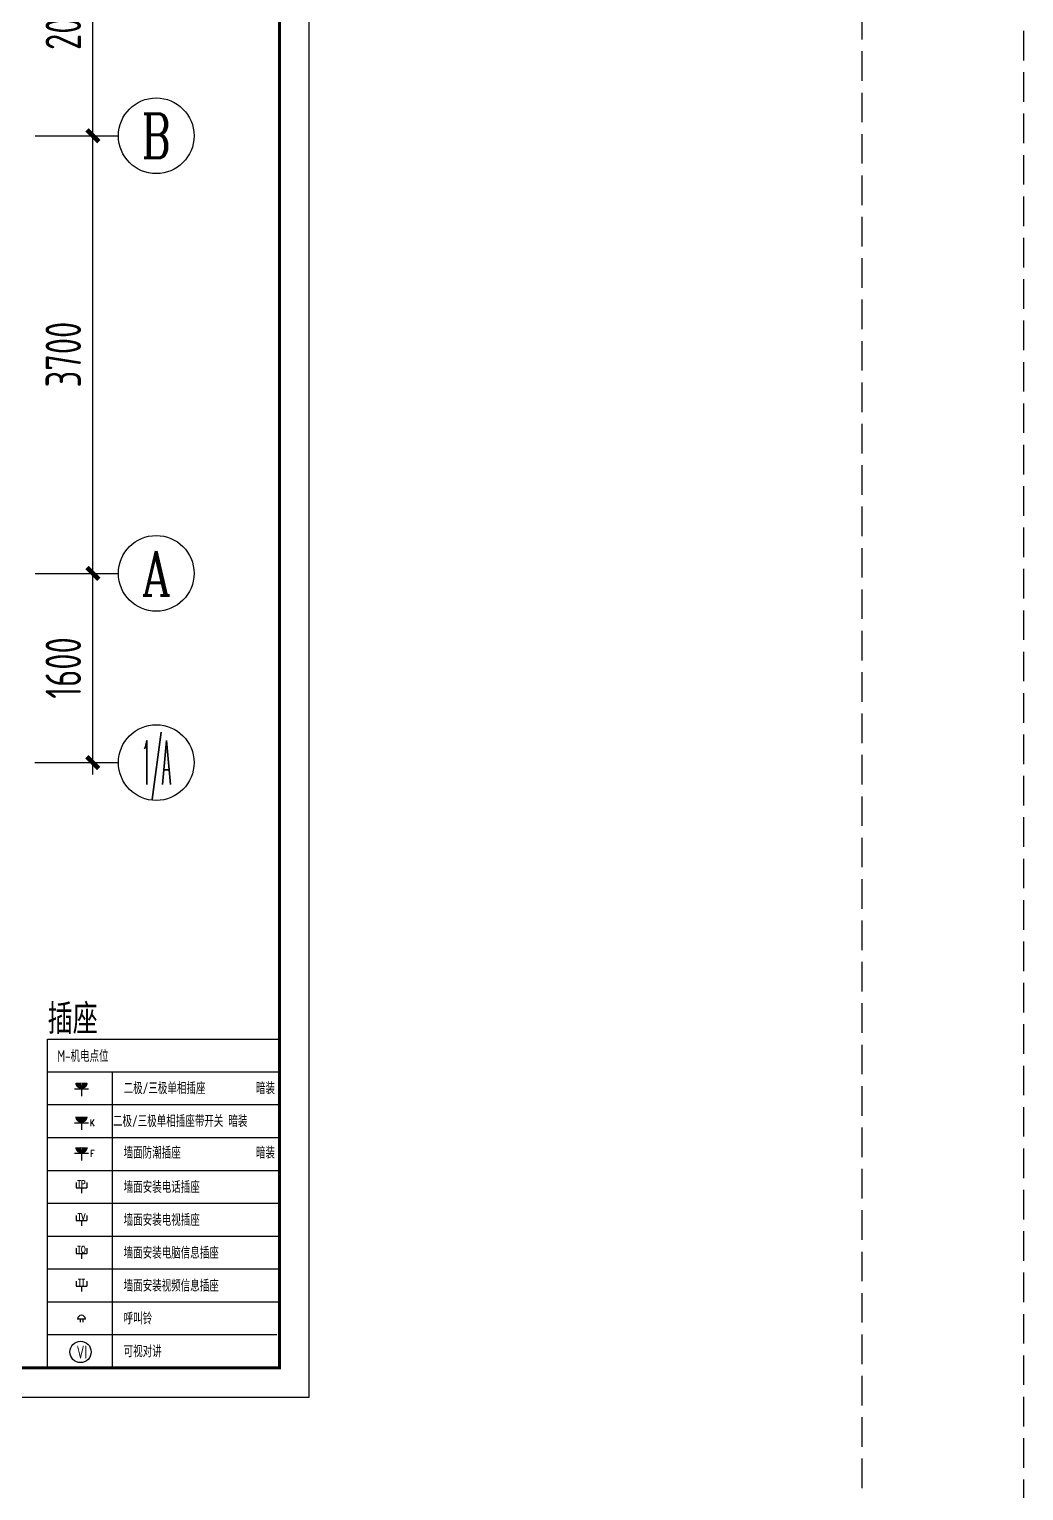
# Model space of a CAD drawing. Header units: millimetres. Extents: x -133666 to 880576, y -269375 to 86941.
# Drawn here: x 34838 to 43248, y -187788 to -175430 of the extents above; entities that cross this region are included whole.
import ezdxf
from ezdxf.enums import TextEntityAlignment as Align

# ---------------------------------------------------------------- set-up
doc = ezdxf.new("R2010")
doc.units = ezdxf.units.MM
doc.header["$LTSCALE"] = 1000
for name, pattern in [('CENTER', [50.8, 31.75, -6.35, 6.35, -6.35]), ('CENTER2', [1.125, 0.75, -0.125, 0.125, -0.125]), ('DASH', [0.35, 0.25, -0.1])]:
    doc.linetypes.add(name, pattern=pattern)
doc.layers.get('0').update_dxf_attribs({"linetype": 'CONTINUOUS'})
doc.layers.get('Defpoints').update_dxf_attribs({"color": 6, "linetype": 'CONTINUOUS'})
for name, color, linetype in [('6#轴网(1-4)20181120$0$11 12 17 18 19 20 21 22-ZW$0$AXIS_轴号_A', 8, 'CONTINUOUS'), ('6#轴网(1-4)20181120$0$11 12 17 18 19 20 21 22-ZW$0$AXIS_轴文_A', 8, 'CONTINUOUS'), ('6#轴网(1-4)20181120$0$AXIS_TEXT', 8, 'CONTINUOUS'), ('AXIS', 253, 'CENTER'), ('BORDER', 7, 'CONTINUOUS'), ('DIM', 3, 'CONTINUOUS'), ('DOTLN', 2, 'DASH'), ('M-机电点位(布局空间)', 7, 'CONTINUOUS'), ('W-文字', 35, 'CONTINUOUS'), ('WALL', 2, 'CONTINUOUS')]:
    doc.layers.add(name, color=color, linetype=linetype)
doc.styles.add('6#轴网(1-4)20181120$0$11 12 17 18 19 20 21 22-ZW$0$_TCH_AXIS', font='COMPLEX', dxfattribs={"bigfont": 'GBCBIG'})
doc.styles.add('6#轴网(1-4)20181120$0$COMPLEX', font='COMPLEX')
doc.styles.add('HZ', font='romans.shx', dxfattribs={"width": 0.9, "bigfont": 'bzhz.shx'})
doc.styles.add('WORD-1', font='tssdeng.shx', dxfattribs={"width": 0.7, "bigfont": 'tssdchn.shx'})
doc.styles.add('XZ', font='', dxfattribs={"width": 0.7})
doc.styles.add('ZZ', font='tssdeng.shx', dxfattribs={"width": 0.7, "bigfont": 'tssdchn.shx'})
doc.styles.add('图框－2', font='tssdeng.shx', dxfattribs={"width": 0.7, "bigfont": 'TSSDCHN.shx'})
doc.styles.get('XZ').set_extended_font_data('SimSun')
doc.dimstyles.new('TSSD_100_100', dxfattribs={"dimtxt": 300, "dimasz": 100, "dimexe": 100, "dimexo": 250, "dimgap": 100, "dimtad": 1, "dimdec": 0, "dimzin": 0, "dimdsep": 46, "dimtxsty": 'ZZ', "dimblk": 'ARCHTICK', "dimcen": 0, "dimdle": 100, "dimclrd": 256, "dimclrt": 7, "dimadec": 0, "dimazin": 0, "dimtfac": 1, "dimtdec": 0, "dimtix": 1, "dimtmove": 2, "dimatfit": 3, "dimfxl": 0, "dimtolj": 1, "dimtzin": 0, "dimarcsym": 0})

# ---------------------------------------------------------------- blocks, each defined once
blk = doc.blocks.new('6#轴网(1-4)20181120$0$_AXISO')
at = {"color": 8}
blk.add_circle((0, 0), 0.5, dxfattribs=at)
at = {"layer": '6#轴网(1-4)20181120$0$AXIS_TEXT', "color": 8, "style": '6#轴网(1-4)20181120$0$COMPLEX', "width": 1.041667}
blk.add_attdef('A', text='', height=0.56, dxfattribs=at).set_placement((-0.25, -0.28), (0.25, -0.28), align=Align.FIT)
blk = doc.blocks.new('_ArchTick')
at = {"color": 0, "linetype": 'ByBlock', "const_width": 0.4}
blk.add_lwpolyline([(-0.5, -0.5), (0.5, 0.5)], dxfattribs=at)
blk = doc.blocks.new('*D347')
at = {"layer": 'Defpoints', "color": 0}
for p in [(8739, 100), (8902, 100), (8739, -1500)]:
    blk.add_point(p, dxfattribs=at)
at = {"layer": 'DIM', "lineweight": -2}
blk.add_line((8902, -1600), (8902, 200), dxfattribs=at)
at = {"layer": 'DIM', "color": 0, "lineweight": -2}
for p, q in [((8989, 100), (9002, 100)), ((8989, -1500), (9002, -1500))]:
    blk.add_line(p, q, dxfattribs=at)
at = {"layer": 'DIM', "lineweight": -2, "xscale": 100, "yscale": 100, "zscale": 100}
for p, rotation in [((8902, 100), 90), ((8902, -1500), 270)]:
    blk.add_blockref('_ArchTick', p, dxfattribs=dict(at, rotation=rotation))
at = {"layer": 'DIM', "color": 7, "insert": (8652, -700), "char_height": 300, "attachment_point": 5, "rotation": 90, "style": 'ZZ'}
blk.add_mtext('\\A1;1600', dxfattribs=at)
blk = doc.blocks.new('*D348')
at = {"layer": 'Defpoints', "color": 0}
for p in [(8739, 3800), (8902, 3800), (8739, 100)]:
    blk.add_point(p, dxfattribs=at)
at = {"layer": 'DIM', "lineweight": -2}
blk.add_line((8902, 0), (8902, 3900), dxfattribs=at)
at = {"layer": 'DIM', "color": 0, "lineweight": -2}
for p, q in [((8989, 3800), (9002, 3800)), ((8989, 100), (9002, 100))]:
    blk.add_line(p, q, dxfattribs=at)
at = {"layer": 'DIM', "lineweight": -2, "xscale": 100, "yscale": 100, "zscale": 100}
for p, rotation in [((8902, 3800), 90), ((8902, 100), 270)]:
    blk.add_blockref('_ArchTick', p, dxfattribs=dict(at, rotation=rotation))
at = {"layer": 'DIM', "color": 7, "insert": (8652, 1950), "char_height": 300, "attachment_point": 5, "rotation": 90, "style": 'ZZ'}
blk.add_mtext('\\A1;3700', dxfattribs=at)
blk = doc.blocks.new('*D349')
at = {"layer": 'Defpoints', "color": 0}
for p in [(8739, 5800), (8902, 5800), (8739, 3800)]:
    blk.add_point(p, dxfattribs=at)
at = {"layer": 'DIM', "lineweight": -2}
blk.add_line((8902, 3700), (8902, 5900), dxfattribs=at)
at = {"layer": 'DIM', "color": 0, "lineweight": -2}
for p, q in [((8989, 5800), (9002, 5800)), ((8989, 3800), (9002, 3800))]:
    blk.add_line(p, q, dxfattribs=at)
at = {"layer": 'DIM', "lineweight": -2, "xscale": 100, "yscale": 100, "zscale": 100}
for p, rotation in [((8902, 5800), 90), ((8902, 3800), 270)]:
    blk.add_blockref('_ArchTick', p, dxfattribs=dict(at, rotation=rotation))
at = {"layer": 'DIM', "color": 7, "insert": (8652, 4800), "char_height": 300, "attachment_point": 5, "rotation": 90, "style": 'ZZ'}
blk.add_mtext('\\A1;2000', dxfattribs=at)
blk = doc.blocks.new('B20190319225928')
at = {"layer": 'BORDER'}
blk.add_lwpolyline([(0, 0), (0, 29700), (42000, 29700), (42000, 0)], close=True, dxfattribs=at)
at = {"layer": 'BORDER', "const_width": 50}
blk.add_lwpolyline([(2500, 500), (2500, 29200), (41500, 29200), (41500, 500)], close=True, dxfattribs=at)
blk = doc.blocks.new('二极 三极单相插座  暗装')
for p, q in [((-54, 55), (54, 55)), ((0, 55), (0, 0))]:
    blk.add_line(p, q)
at = {"const_width": 47.2}
blk.add_lwpolyline([(24, 101, -0.414214), (0, 78, -0.414214), (-24, 101, -0.414214)], format="xyb", dxfattribs=at)
blk = doc.blocks.new('墙面防潮插座 暗装')
for p, q in [((-54, 55), (54, 55)), ((0, 55), (0, 0))]:
    blk.add_line(p, q)
at = {"const_width": 47.2}
blk.add_lwpolyline([(24, 101, -0.414214), (0, 78, -0.414214), (-24, 101, -0.414214)], format="xyb", dxfattribs=at)
at = {"style": 'HZ', "width": 0.9}
blk.add_text('F', height=50, dxfattribs=at).set_placement((83, 53), align=Align.MIDDLE)
blk = doc.blocks.new('墙面安装电话插座')
at = {"linetype": 'Continuous'}
for p, q in [((-40, 80), (-40, 40)), ((-40, 40), (40, 40)), ((0, 40), (0, 0)), ((40, 80), (40, 40))]:
    blk.add_line(p, q, dxfattribs=at)
at = {"style": 'HZ', "width": 0.8}
blk.add_text('TP', height=50, dxfattribs=at).set_placement((0, 70), align=Align.MIDDLE)
blk = doc.blocks.new('墙面安装电视插座')
at = {"linetype": 'Continuous'}
for p, q in [((-40, 80), (-40, 40)), ((-40, 40), (40, 40)), ((0, 40), (0, 0)), ((40, 80), (40, 40))]:
    blk.add_line(p, q, dxfattribs=at)
at = {"style": 'HZ', "width": 0.8}
blk.add_text('TV', height=50, dxfattribs=at).set_placement((0, 70), align=Align.MIDDLE)
blk = doc.blocks.new('墙面安装电脑信息插座')
at = {"linetype": 'Continuous'}
for p, q in [((-40, 80), (-40, 40)), ((-40, 40), (40, 40)), ((0, 40), (0, 0)), ((40, 80), (40, 40))]:
    blk.add_line(p, q, dxfattribs=at)
at = {"style": 'HZ', "width": 0.8}
blk.add_text('TO', height=50, dxfattribs=at).set_placement((0, 70), align=Align.MIDDLE)
blk = doc.blocks.new('呼叫铃')
for p, q in [((0, 0), (0, -24)), ((20, 0), (20, -24)), ((40, 0), (-20, 0))]:
    blk.add_line(p, q)
blk.add_arc((10, 0), 30, 0, 180)
blk = doc.blocks.new('dfdf')
at = {"layer": 'M-机电点位(布局空间)', "color": 7}
blk.add_circle((3951.18, 129.56), 1.8, dxfattribs=at)
at = {"layer": 'M-机电点位(布局空间)', "color": 7, "style": '图框－2', "width": 0.7}
blk.add_text('VI', height=2.2, dxfattribs=at).set_placement((3950.51, 128.43))
blk = doc.blocks.new('SDSDG')
for p, q in [((3940.56, 16.7), (3942.96, 16.7)), ((3941.76, 16.7), (3941.76, 15.48))]:
    blk.add_line(p, q)
at = {"const_width": 1.05}
blk.add_lwpolyline([(3942.28, 17.74, -0.414214), (3941.76, 17.21, -0.414214), (3941.23, 17.74, -0.414214)], format="xyb", dxfattribs=at)
at = {"style": 'HZ', "width": 0.9}
blk.add_text('K', height=1.11, dxfattribs=at).set_placement((3943.6, 16.67), align=Align.MIDDLE)
blk = doc.blocks.new('B20190222125856')
at = {"layer": 'AXIS', "linetype": 'CENTER2'}
for p, q in [((-2834.7, 3800), (9118.1, 3800)), ((-2834.7, 100), (9118.1, 100)), ((2786.3, -1500), (9118.1, -1500))]:
    blk.add_line(p, q, dxfattribs=at)
at = {"layer": '6#轴网(1-4)20181120$0$11 12 17 18 19 20 21 22-ZW$0$AXIS_轴号_A', "color": 6}
ref = blk.add_blockref('6#轴网(1-4)20181120$0$_AXISO', (9438.1, 3800), dxfattribs=dict(at, xscale=640, yscale=640, zscale=640))
ref.add_attrib('A', 'B', dxfattribs={"layer": '6#轴网(1-4)20181120$0$11 12 17 18 19 20 21 22-ZW$0$AXIS_轴文_A', "height": 372.8, "style": '6#轴网(1-4)20181120$0$11 12 17 18 19 20 21 22-ZW$0$_TCH_AXIS', "width": 0.823529}).set_placement((9313.9, 3613.6), (9562.4, 3613.6), align=Align.FIT)
ref = blk.add_blockref('6#轴网(1-4)20181120$0$_AXISO', (9438.1, 100), dxfattribs=dict(at, xscale=640, yscale=640, zscale=640))
ref.add_attrib('A', 'A', dxfattribs={"layer": '6#轴网(1-4)20181120$0$11 12 17 18 19 20 21 22-ZW$0$AXIS_轴文_A', "height": 372.8, "style": '6#轴网(1-4)20181120$0$11 12 17 18 19 20 21 22-ZW$0$_TCH_AXIS', "width": 0.777778}).set_placement((9313.9, -86.4), (9562.4, -86.4), align=Align.FIT)
ref = blk.add_blockref('6#轴网(1-4)20181120$0$_AXISO', (9438.1, -1500), dxfattribs=dict(at, xscale=640, yscale=640, zscale=640))
ref.add_attrib('A', '1/A', dxfattribs={"layer": '6#轴网(1-4)20181120$0$11 12 17 18 19 20 21 22-ZW$0$AXIS_轴文_A', "height": 372.76, "style": '6#轴网(1-4)20181120$0$11 12 17 18 19 20 21 22-ZW$0$_TCH_AXIS', "width": 0.254545}).set_placement((9313.9, -1686.4), (9562.4, -1686.4), align=Align.FIT)
at = {"layer": 'DIM'}
for base, p1, p2, picture, middle in [((8902.1, 5800), (8738.9, 3800), (8738.9, 5800), '*D349', (8652.1, 4800)), ((8902.1, 3800), (8738.9, 100), (8738.9, 3800), '*D348', (8652.1, 1950)), ((8902.1, 100), (8738.9, -1500), (8738.9, 100), '*D347', (8652.1, -700))]:
    dim = blk.add_linear_dim(base=base, p1=p1, p2=p2, angle=90, dimstyle='TSSD_100_100', dxfattribs=at)
    dim.commit()
    dim.dimension.update_dxf_attribs({"geometry": picture, "text_midpoint": middle})

msp = doc.modelspace()

# ---------------------------------------------------------------- linework, layer by layer
at = {"linetype": 'Continuous'}
for p, q in [((35235.6, -186015.1), (35235.6, -186059.5)), ((35235.6, -186059.5), (35324.5, -186059.5)), ((35280, -186059.5), (35280, -186104)), ((35324.5, -186015.1), (35324.5, -186059.5))]:
    msp.add_line(p, q, dxfattribs=at)
at = {"layer": 'DOTLN', "linetype": 'DASH'}
for points in [[(11891.2, -220494), (43248, -220494), (43248, -163082.4), (11891.2, -163082.4)], [(14732.3, -218916.7), (41880.1, -218916.7), (41880.1, -164554.5), (14732.3, -164554.5)]]:
    msp.add_lwpolyline(points, close=True, dxfattribs=at)
at = {"layer": 'W-文字', "color": 249}
for p, q in [((36953.8, -184248.5), (34993.3, -184248.5)), ((36953.8, -184248.5), (34993.3, -184248.5)), ((35540, -184248.5), (35540, -186748.5)), ((36953.8, -184526.3), (34993.3, -184526.3)), ((36953.8, -184526.3), (34993.3, -184526.3)), ((36953.8, -184804.1), (34993.3, -184804.1)), ((36953.8, -184804.1), (34993.3, -184804.1)), ((36953.8, -185081.8), (34993.3, -185081.8)), ((36953.8, -185359.6), (34993.3, -185359.6)), ((36953.8, -185637.4), (34993.3, -185637.4)), ((36953.8, -185915.2), (34993.3, -185915.2)), ((36953.8, -186193), (34993.3, -186193)), ((36931.4, -186470.7), (34993.3, -186470.7)), ((36931.4, -186748.5), (34993.3, -186748.5))]:
    msp.add_line(p, q, dxfattribs=at)
for points in [[(34993.3, -183970.7), (36953.8, -183970.7), (36953.8, -186748.5)], [(34993.3, -186748.5), (34993.3, -183970.7)]]:
    msp.add_lwpolyline(points, dxfattribs=at)

# ---------------------------------------------------------------- block references
at = {"color": 0, "xscale": 50, "yscale": 50, "zscale": 50}
msp.add_blockref('SDSDG', (-161808.3, -185511.1), dxfattribs=at)
at = {"layer": 'DIM'}
msp.add_blockref('B20190222125856', (26474, -180131.2), dxfattribs=at)
at = {"layer": 'M-机电点位(布局空间)', "color": 7}
for name, p, xscale, yscale, zscale in [('二极 三极单相插座  暗装', (35280, -184450.8), 1.111111111124046, 1.111111111124046, 1.111111111124046), ('二极 三极单相插座  暗装', (35280, -184450.8), 1.111111111124046, 1.111111111124046, 1.111111111124046), ('墙面防潮插座 暗装', (35280, -184995.6), 1.111111111124046, 1.111111111124046, 1.111111111124046), ('墙面防潮插座 暗装', (35280, -184995.6), 1.111111111124046, 1.111111111124046, 1.111111111124046), ('墙面安装电话插座', (35280, -185270.6), 1.111111111124046, 1.111111111124046, 1.111111111124046), ('墙面安装电话插座', (35280, -185270.6), 1.111111111124046, 1.111111111124046, 1.111111111124046), ('墙面安装电视插座', (35280, -185548.4), 1.111111111124046, 1.111111111124046, 1.111111111124046), ('墙面安装电视插座', (35280, -185548.4), 1.111111111124046, 1.111111111124046, 1.111111111124046), ('墙面安装电脑信息插座', (35280, -185826.2), 1.111111111124046, 1.111111111124046, 1.111111111124046), ('呼叫铃', (35268.9, -186337.1), 1.111111111124046, 1.111111111124046, 1.111111111124046), ('dfdf', (-162287.2, -193092.5), 50, 50, 50)]:
    msp.add_blockref(name, p, dxfattribs=dict(at, xscale=xscale, yscale=yscale, zscale=zscale))
at = {"layer": 'WALL', "xscale": 0.5, "yscale": 0.5, "zscale": 0.5, "rotation": 270}
msp.add_blockref('B20190319225928', (22353.8, -165998.5), dxfattribs=at)

# ---------------------------------------------------------------- texts
at = {"style": 'HZ', "width": 0.8}
msp.add_text('TT', height=55.56, dxfattribs=at).set_placement((35280, -186026.2), align=Align.MIDDLE)
at = {"layer": 'M-机电点位(布局空间)', "color": 7, "style": 'WORD-1', "width": 0.7}
msp.add_text('M-机电点位', height=100, dxfattribs=at).set_placement((35076.5, -184112.4), align=Align.MIDDLE_LEFT)
msp.add_text('M-机电点位', height=100, dxfattribs=at).set_placement((35076.5, -184112.4), align=Align.MIDDLE_LEFT)
at = {"layer": 'W-文字', "color": 35, "ltscale": 1000, "style": 'XZ', "width": 0.7}
msp.add_text('插座', height=222.22, dxfattribs=at).set_placement((34993.3, -183901.7))
msp.add_text('插座', height=222.22, dxfattribs=at).set_placement((34993.3, -183901.7))
at = {"layer": 'W-文字', "color": 35, "style": 'WORD-1', "width": 0.7}
for s, p in [('二极/三极单相插座 ', (35636.3, -184384.8)), ('二极/三极单相插座 ', (35636.3, -184384.8)), ('二极/三极单相插座带开关 暗装 ', (35546.2, -184662.5)), ('墙面防潮插座', (35636.3, -184929.6)), ('墙面防潮插座', (35636.3, -184929.6)), ('墙面安装电话插座', (35636.3, -185220.7)), ('墙面安装电话插座', (35636.3, -185220.7)), ('墙面安装电视插座', (35636.3, -185498.5)), ('墙面安装电脑信息插座', (35636.3, -185776.3)), ('墙面安装视频信息插座', (35636.3, -186054.1)), ('呼叫铃', (35636.3, -186331.8)), ('可视对讲', (35636.3, -186609.6))]:
    msp.add_text(s, height=100, dxfattribs=at).set_placement(p, align=Align.MIDDLE_LEFT)
for p in [(36835.6, -184384.8), (36835.6, -184929.6)]:
    msp.add_text('暗装', height=100, dxfattribs=at).set_placement(p, align=Align.MIDDLE_CENTER)

doc.saveas('drawing.dxf')
